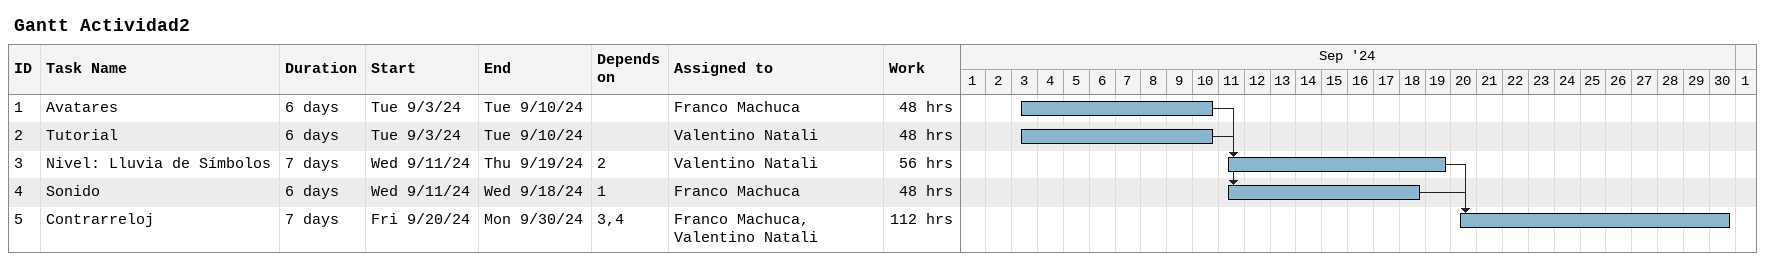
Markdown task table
Gantt Actividad2

| ID | Task | Duration | Start | Finish | Predecessors | Resources | Work (h) |
|---|---|---|---|---|---|---|---|
| 1 | Avatares | 6d | 2024-09-03 | 2024-09-10 |  | Franco Machuca | 48 |
| 2 | Tutorial | 6d | 2024-09-03 | 2024-09-10 |  | Valentino Natali | 48 |
| 3 | Nivel: Lluvia de Símbolos | 7d | 2024-09-11 | 2024-09-19 | 2 | Valentino Natali | 56 |
| 4 | Sonido | 6d | 2024-09-11 | 2024-09-18 | 1 | Franco Machuca | 48 |
| 5 | Contrarreloj | 7d | 2024-09-20 | 2024-09-30 | 3, 4 | Franco Machuca, Valentino Natali | 112 |
